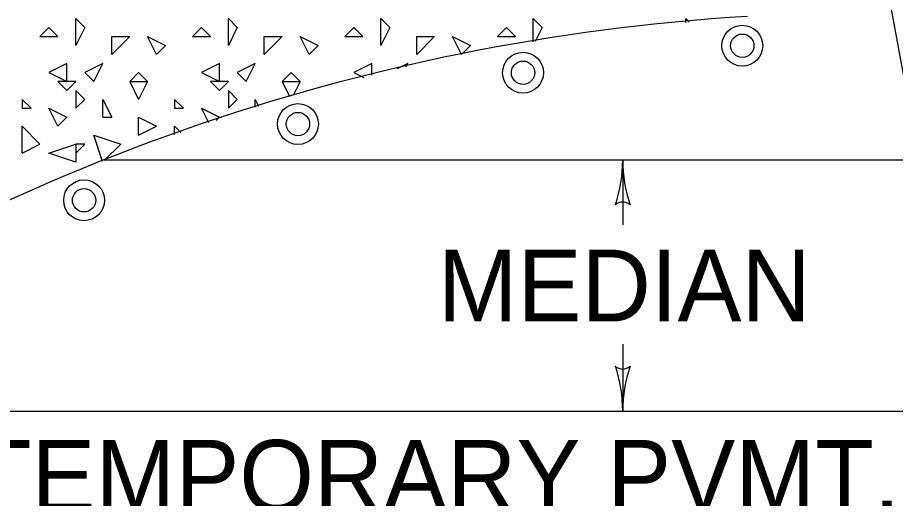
# Model space of a CAD drawing. Extents: x 999.6 to 1053.4, y 999.6 to 1022.5.
# Drawn here: x 1030.517 to 1032.964, y 1014.888 to 1016.229 of the extents above; entities that cross this region are included whole.
import ezdxf

# ---------------------------------------------------------------- set-up
doc = ezdxf.new("R2010")
doc.units = 0
doc.layers.add('Level 1', color=7, linetype='Continuous')

msp = doc.modelspace()

# ---------------------------------------------------------------- linework, layer by layer
at = {"layer": 'Level 1'}
for p, q in [((1030.6793, 1016.2255), (1030.7043, 1016.2005)), ((1030.6793, 1016.1505), (1030.6793, 1016.2255)), ((1031.1043, 1016.2255), (1031.1293, 1016.2005)), ((1031.1043, 1016.1505), (1031.1043, 1016.2255)), ((1031.5293, 1016.2255), (1031.5543, 1016.2005)), ((1031.5293, 1016.1505), (1031.5293, 1016.2255)), ((1031.9543, 1016.2255), (1031.9793, 1016.2005)), ((1031.9543, 1016.1607), (1031.9543, 1016.2255)), ((1032.3793, 1016.2255), (1032.3892, 1016.2156)), ((1032.3793, 1016.2147), (1032.3793, 1016.2255)), ((1030.7043, 1016.2005), (1030.6793, 1016.1505)), ((1031.1293, 1016.2005), (1031.1043, 1016.1505)), ((1031.5543, 1016.2005), (1031.5293, 1016.1505)), ((1031.9793, 1016.2005), (1031.9598, 1016.1616)), ((1030.5793, 1016.1755), (1030.6293, 1016.1755)), ((1030.7793, 1016.1255), (1030.8293, 1016.1755)), ((1031.0043, 1016.1755), (1031.0543, 1016.1755)), ((1031.2043, 1016.1255), (1031.2543, 1016.1755)), ((1031.4293, 1016.1755), (1031.4793, 1016.1755)), ((1031.6293, 1016.1255), (1031.6793, 1016.1755)), ((1031.8543, 1016.1755), (1031.9043, 1016.1755)), ((1030.9043, 1016.1255), (1030.9293, 1016.1505)), ((1031.3293, 1016.1255), (1031.3543, 1016.1505)), ((1031.7543, 1016.1255), (1031.7793, 1016.1505)), ((1030.6543, 1016.1005), (1030.6043, 1016.0755)), ((1030.6543, 1016.0505), (1030.6543, 1016.1005)), ((1030.7543, 1016.1005), (1030.7043, 1016.0755)), ((1030.7293, 1016.0505), (1030.7543, 1016.1005)), ((1031.0793, 1016.1005), (1031.0293, 1016.0755)), ((1031.0793, 1016.0505), (1031.0793, 1016.1005)), ((1031.1793, 1016.1005), (1031.1293, 1016.0755)), ((1031.1543, 1016.0505), (1031.1793, 1016.1005)), ((1031.5043, 1016.1005), (1031.4543, 1016.0755)), ((1031.5043, 1016.0676), (1031.5043, 1016.1005)), ((1031.6043, 1016.1005), (1031.5746, 1016.0857)), ((1031.6001, 1016.0922), (1031.6043, 1016.1005)), ((1030.6043, 1016.0755), (1030.6543, 1016.0505)), ((1030.7043, 1016.0755), (1030.7293, 1016.0505)), ((1030.8543, 1016.0755), (1030.8293, 1016.0505)), ((1030.8543, 1016.0755), (1030.8793, 1016.0505)), ((1031.0293, 1016.0755), (1031.0793, 1016.0505)), ((1031.1293, 1016.0755), (1031.1543, 1016.0505)), ((1031.2793, 1016.0755), (1031.2543, 1016.0505)), ((1031.2793, 1016.0755), (1031.3043, 1016.0505)), ((1031.4543, 1016.0755), (1031.4817, 1016.0618)), ((1030.6293, 1016.0505), (1030.6543, 1016.0255)), ((1030.6793, 1016.0505), (1030.6293, 1016.0505)), ((1030.6543, 1016.0255), (1030.6793, 1016.0505)), ((1030.8293, 1016.0505), (1030.8793, 1016.0505)), ((1030.8293, 1016.0505), (1030.8543, 1016.0005)), ((1030.8293, 1016.0505), (1030.8793, 1016.0505)), ((1030.8793, 1016.0505), (1030.8543, 1016.0005)), ((1031.0543, 1016.0505), (1031.0793, 1016.0255)), ((1031.1043, 1016.0505), (1031.0543, 1016.0505)), ((1031.0793, 1016.0255), (1031.1043, 1016.0505)), ((1031.2543, 1016.0505), (1031.3043, 1016.0505)), ((1031.2543, 1016.0505), (1031.2751, 1016.0087)), ((1031.2543, 1016.0505), (1031.3043, 1016.0505)), ((1031.3043, 1016.0505), (1031.2846, 1016.0112)), ((1030.7043, 1016.0005), (1030.6793, 1016.0255)), ((1030.6793, 1016.0255), (1030.6793, 1015.9755)), ((1031.1293, 1016.0005), (1031.1043, 1016.0255)), ((1031.1043, 1016.0255), (1031.1043, 1015.9755)), ((1030.5293, 1016.0005), (1030.5293, 1015.9755)), ((1030.5543, 1015.9755), (1030.5293, 1016.0005)), ((1030.6793, 1015.9755), (1030.7043, 1016.0005)), ((1030.9543, 1016.0005), (1030.9543, 1015.9755)), ((1030.9793, 1015.9755), (1030.9543, 1016.0005)), ((1031.1043, 1015.9755), (1031.1293, 1016.0005)), ((1030.5293, 1015.9755), (1030.5543, 1015.9755)), ((1030.9543, 1015.9755), (1030.9793, 1015.9755)), ((1030.6293, 1015.9255), (1030.6543, 1015.9505)), ((1030.7543, 1015.9505), (1030.7793, 1015.9505)), ((1031.0704, 1015.9417), (1031.0793, 1015.9505)), ((1030.8543, 1015.9005), (1030.9043, 1015.9255)), ((1030.5293, 1015.8505), (1030.5793, 1015.8755)), ((1030.6043, 1015.8505), (1030.6793, 1015.8755)), ((1030.6793, 1015.8755), (1030.6793, 1015.8255)), ((1030.6793, 1015.8755), (1030.6793, 1015.8505)), ((1030.6793, 1015.8505), (1030.7043, 1015.8755)), ((1030.7043, 1015.8755), (1030.6793, 1015.8755)), ((1030.7585, 1015.8297), (1030.8043, 1015.8755)), ((1030.6793, 1015.8255), (1030.6043, 1015.8505)), ((1030.7569, 1015.8316), (1035.25, 1015.8316)), ((1032.2036, 1015.8316), (1032.2036, 1015.651)), ((1032.2036, 1015.3185), (1032.2036, 1015.1316)), ((1029.4888, 1015.1316), (1035.25, 1015.1316))]:
    msp.add_line(p, q, dxfattribs=at)
for points in [[(1033.0701, 1015.6179), (1032.5657, 1018.348), (1031.9696, 1018.348), (1031.7862, 1018.9904)], [(1030.5793, 1016.1755), (1030.6043, 1016.2005), (1030.6293, 1016.1755)], [(1031.0043, 1016.1755), (1031.0293, 1016.2005), (1031.0543, 1016.1755)], [(1031.4293, 1016.1755), (1031.4543, 1016.2005), (1031.4793, 1016.1755)], [(1031.8543, 1016.1755), (1031.8793, 1016.2005), (1031.9043, 1016.1755)], [(1030.7793, 1016.1255), (1030.7793, 1016.1755), (1030.8293, 1016.1755)], [(1030.9043, 1016.1255), (1030.8793, 1016.1755), (1030.9293, 1016.1505)], [(1031.2043, 1016.1255), (1031.2043, 1016.1755), (1031.2543, 1016.1755)], [(1031.3293, 1016.1255), (1031.3043, 1016.1755), (1031.3543, 1016.1505)], [(1031.6293, 1016.1255), (1031.6293, 1016.1755), (1031.6793, 1016.1755)], [(1031.7543, 1016.1255), (1031.7293, 1016.1755), (1031.7793, 1016.1505)], [(1030.7543, 1015.9505), (1030.7543, 1016.0005), (1030.7793, 1015.9505)], [(1031.1793, 1015.9787), (1031.1793, 1016.0005), (1031.1886, 1015.9819)], [(1030.6293, 1015.9255), (1030.6043, 1015.9755), (1030.6543, 1015.9505)], [(1031.0497, 1015.9347), (1031.0293, 1015.9755), (1031.0793, 1015.9505)], [(1030.8543, 1015.9005), (1030.8543, 1015.9505), (1030.9043, 1015.9255)], [(1030.5293, 1015.8505), (1030.5293, 1015.9255), (1030.5793, 1015.8755)], [(1030.9543, 1015.9022), (1030.9543, 1015.9255), (1030.9717, 1015.9081)], [(1030.7535, 1015.8277), (1030.7293, 1015.9005), (1030.8043, 1015.8755)]]:
    msp.add_lwpolyline(points, dxfattribs=at)
for centre, radius in [((1032.537, 1016.1501), 0.0569), ((1032.537, 1016.1501), 0.0325), ((1031.9257, 1016.0748), 0.0569), ((1031.9257, 1016.0748), 0.0325), ((1031.2984, 1015.9317), 0.0569), ((1031.2984, 1015.9317), 0.0325), ((1030.7022, 1015.7192), 0.0569), ((1030.7022, 1015.7192), 0.0325)]:
    msp.add_circle(centre, radius, dxfattribs=at)
for centre, radius, start, end in [((1032.897, 1010.4558), 5.7861, 93.42408, 125.23956), ((1031.813, 1015.8316), 0.3906, 341.3472, 359.9939), ((1032.5942, 1015.8316), 0.3906, 179.9878, 180), ((1032.5942, 1015.8316), 0.3906, 180, 198.6688), ((1032.2035, 1015.683), 0.0313, 48.7746, 130.8913), ((1032.2036, 1015.2801), 0.0313, 228.7746, 310.8913), ((1031.813, 1015.1316), 0.3906, 0, 18.6688), ((1032.5942, 1015.1316), 0.3906, 161.3472, 179.9939), ((1031.813, 1015.1316), 0.3906, 359.9878, 0)]:
    msp.add_arc(centre, radius, start, end, dxfattribs=at)

# ---------------------------------------------------------------- texts
for s, p in [('MEDIAN', (1031.6878, 1015.3816)), ('TEMPORARY PVMT.', (1030.392, 1014.851))]:
    msp.add_text(s, height=0.2, dxfattribs=at).set_placement(p)

doc.saveas('drawing.dxf')
